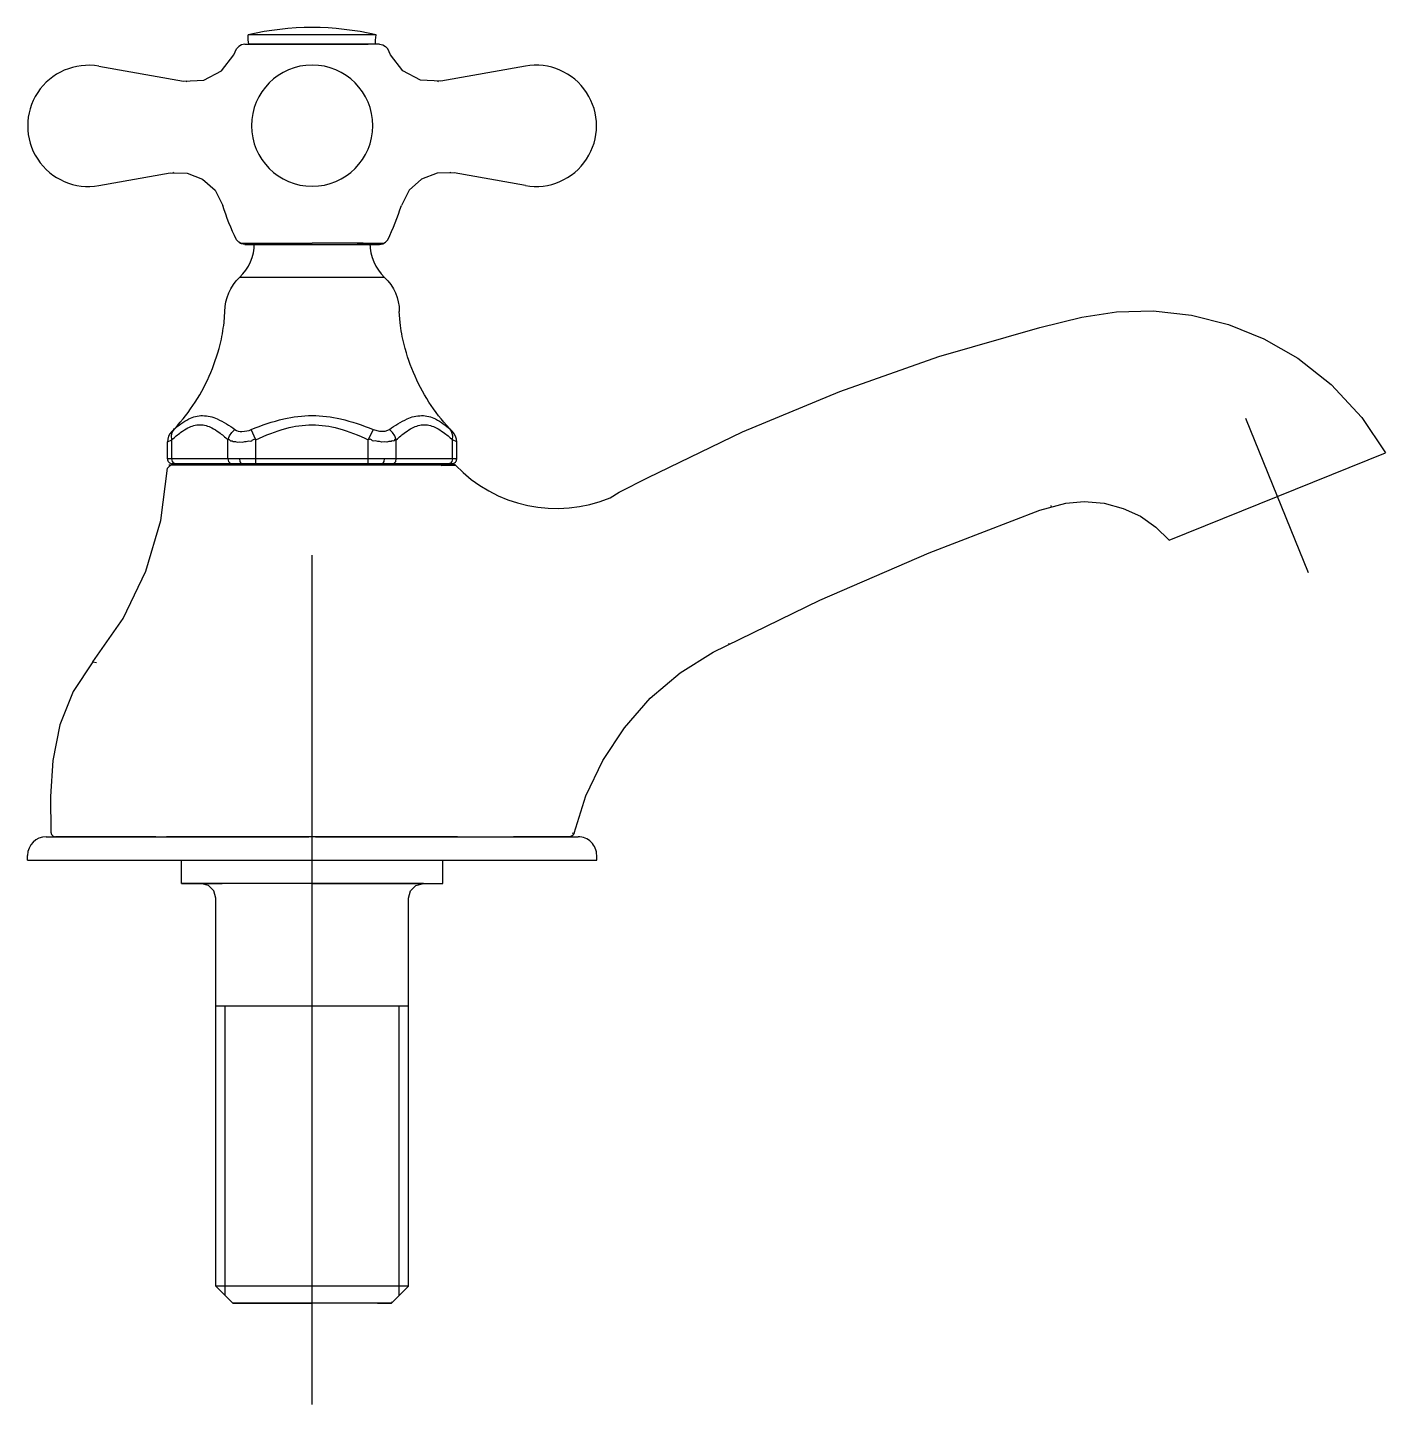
# Model space of a CAD drawing. Extents: x 99.908 to 100.068, y -0.01 to 0.152.
import ezdxf

# ---------------------------------------------------------------- set-up
doc = ezdxf.new("R2010")
doc.units = 0
doc.header["$LTSCALE"] = 0.2
doc.header["$MEASUREMENT"] = 0
doc.linetypes.add('AXES', pattern=[0.54, 0.3, -0.08, 0.08, -0.08])
doc.linetypes.add('CONTINU', pattern=[0])
doc.layers.get('0').update_dxf_attribs({"linetype": 'CONTINUOUS'})
doc.layers.add('DECA_EIXOS', color=5, linetype='AXES')

msp = doc.modelspace()

# ---------------------------------------------------------------- linework, layer by layer
at = {"linetype": 'CONTINU'}
for points in [[(99.9493, 0.15121, 0.115693), (99.93425, 0.15121)], [(99.91667, 0.14752, 1.19233), (99.91667, 0.13347)], [(99.94178, 0.14766, 1), (99.94178, 0.13338)], [(99.94178, 0.13338, 1), (99.94178, 0.14766)], [(99.96688, 0.13347, 1.192181), (99.96688, 0.14753)], [(99.93288, 0.12708, -0.043703), (99.93127, 0.13112)], [(99.95067, 0.12708, 0.043703), (99.95228, 0.13112)], [(99.93324, 0.12265, 0.207606), (99.93497, 0.12668)], [(99.94859, 0.12668, 0.207452), (99.95031, 0.12265)], [(99.93151, 0.11865, -0.205162), (99.93324, 0.12265)], [(99.95031, 0.12265, -0.205162), (99.95204, 0.11865)], [(99.92526, 0.10451, 0.090144), (99.92966, 0.11102, 0.043399), (99.93094, 0.11474, 0.032732), (99.93141, 0.11733), (99.93151, 0.11865)], [(99.9583, 0.10451, -0.090144), (99.95389, 0.11102, -0.043398), (99.95261, 0.11474, -0.032732), (99.95214, 0.11733), (99.95204, 0.11865)], [(99.92549, 0.10471, -0.07263), (99.92727, 0.10599, -0.114955), (99.92889, 0.10638, -0.103751), (99.93061, 0.10599, -0.056446), (99.93268, 0.10474)], [(99.93461, 0.10474, -0.04028), (99.93843, 0.10599, -0.056372), (99.94178, 0.10638)], [(99.94178, 0.10638, -0.056372), (99.94513, 0.10599, -0.040284), (99.94895, 0.10474)], [(99.95087, 0.10474, -0.056456), (99.95295, 0.10599, -0.103746), (99.95466, 0.10638, -0.114952), (99.95629, 0.10599, -0.071417), (99.95804, 0.10474)], [(99.92526, 0.10451, 0.196736), (99.92475, 0.10328)], [(99.92526, 0.10352, -0.027856), (99.92634, 0.10442, -0.042635), (99.92716, 0.10494, -0.120575), (99.92857, 0.1053, -0.120568), (99.92997, 0.10494, -0.042658), (99.9308, 0.10442, -0.027697), (99.93187, 0.10353)], [(99.93268, 0.10474, 0.157775), (99.93352, 0.10451, 0.094777), (99.93461, 0.10474)], [(99.93517, 0.10353, -0.04157), (99.93869, 0.10486, -0.067049), (99.94178, 0.1053)], [(99.94178, 0.1053, -0.067047), (99.94487, 0.10486, -0.041575), (99.94839, 0.10353)], [(99.95168, 0.10353, -0.027701), (99.95275, 0.10442, -0.042657), (99.95358, 0.10494, -0.120564), (99.95499, 0.1053, -0.120574), (99.95639, 0.10494, -0.042638), (99.95722, 0.10442, -0.027845), (99.9583, 0.10352)], [(99.9588, 0.10328, 0.196735), (99.9583, 0.10451)], [(99.93187, 0.10353), (99.93199, 0.10362), (99.93215, 0.10342), (99.93237, 0.10339, 0.095713), (99.9326, 0.10332), (99.93274, 0.10334), (99.93296, 0.10324), (99.93326, 0.10328), (99.93359, 0.10324), (99.93385, 0.10334), (99.93402, 0.10332), (99.93434, 0.10339, 0.106929), (99.93467, 0.10342, -0.08479), (99.93495, 0.10362), (99.93517, 0.10353)], [(99.95168, 0.10353), (99.95156, 0.10362), (99.9514, 0.10342, -0.164384), (99.95118, 0.10339, -0.095162), (99.95095, 0.10332), (99.95082, 0.10334), (99.95059, 0.10324), (99.95029, 0.10328), (99.94997, 0.10324), (99.94971, 0.10334), (99.94953, 0.10332), (99.94922, 0.10339), (99.94905, 0.10338), (99.94889, 0.10342, 0.084971), (99.9486, 0.10362), (99.94839, 0.10353)], [(99.92475, 0.10127, 0.414479), (99.9253, 0.10072)], [(99.95825, 0.10072, 0.415151), (99.9588, 0.10127)], [(99.95825, 0.10072, -0.203373), (99.95864, 0.10055)], [(99.95864, 0.10055, 0.309653), (99.97686, 0.09669)], [(99.91047, 0.05679, 0.414213), (99.90828, 0.05459)], [(99.97528, 0.05459, 0.414214), (99.97308, 0.05679)]]:
    msp.add_lwpolyline(points, format="xyb", dxfattribs=at)
for points in [[(99.9493, 0.15121), (99.93425, 0.15121)], [(99.93425, 0.15062), (99.93425, 0.15121)], [(99.94922, 0.1506), (99.9493, 0.15121)], [(99.93255, 0.14886), (99.93288, 0.14955)], [(99.93384, 0.15011), (99.93346, 0.15004), (99.93313, 0.14985), (99.93288, 0.14955)], [(99.93384, 0.15011), (99.93616, 0.15011)], [(99.93384, 0.15011), (99.93519, 0.15011)], [(99.93433, 0.15011), (99.93425, 0.15062)], [(99.94922, 0.15011), (99.93433, 0.15011)], [(99.93519, 0.15011), (99.94178, 0.15011)], [(99.93616, 0.15011), (99.9358, 0.15011)], [(99.93616, 0.15011), (99.94178, 0.15011)], [(99.93616, 0.15011), (99.93647, 0.15011)], [(99.94739, 0.15011), (99.94178, 0.15011)], [(99.94178, 0.15011), (99.94837, 0.15011)], [(99.94739, 0.15011), (99.94708, 0.15011)], [(99.94739, 0.15011), (99.94776, 0.15011)], [(99.94971, 0.15011), (99.94739, 0.15011)], [(99.94971, 0.15011), (99.94837, 0.15011)], [(99.94922, 0.15011), (99.94922, 0.1506)], [(99.94971, 0.15011), (99.95009, 0.15004), (99.95042, 0.14985), (99.95067, 0.14955)], [(99.95101, 0.14886), (99.95067, 0.14955)], [(99.92662, 0.14577), (99.92901, 0.14588), (99.93109, 0.14696), (99.93255, 0.14886)], [(99.95694, 0.14577), (99.95454, 0.14588), (99.95247, 0.14696), (99.95101, 0.14886)], [(99.91667, 0.14752), (99.92662, 0.14577)], [(99.96688, 0.14753), (99.95694, 0.14577)], [(99.92695, 0.14579), (99.92701, 0.14567)], [(99.9566, 0.14579), (99.95654, 0.14567)], [(99.91667, 0.13347), (99.92506, 0.13495)], [(99.92506, 0.13495), (99.92707, 0.13493), (99.92889, 0.13422), (99.93035, 0.13291), (99.93127, 0.13112)], [(99.92543, 0.13494), (99.9255, 0.13506)], [(99.9585, 0.13495), (99.95648, 0.13493), (99.95466, 0.13422), (99.95321, 0.13291), (99.95228, 0.13112)], [(99.95812, 0.13494), (99.95805, 0.13506)], [(99.96688, 0.13347), (99.9585, 0.13495)], [(99.93384, 0.12653), (99.93346, 0.1266), (99.93313, 0.12679), (99.93288, 0.12708)], [(99.93328, 0.12668), (99.93577, 0.12668)], [(99.93384, 0.12653), (99.93616, 0.12653)], [(99.9342, 0.12653), (99.93384, 0.12653)], [(99.9342, 0.12653), (99.94178, 0.12653)], [(99.93577, 0.12668), (99.94178, 0.12668)], [(99.93616, 0.12653), (99.9358, 0.12653)], [(99.94178, 0.12653), (99.93616, 0.12653)], [(99.93616, 0.12653), (99.93647, 0.12653)], [(99.94778, 0.12668), (99.94178, 0.12668)], [(99.94178, 0.12653), (99.94739, 0.12653)], [(99.94178, 0.12653), (99.94935, 0.12653)], [(99.94739, 0.12653), (99.94709, 0.12653)], [(99.94739, 0.12653), (99.94776, 0.12653)], [(99.94972, 0.12653), (99.94739, 0.12653)], [(99.94778, 0.12668), (99.95027, 0.12668)], [(99.94935, 0.12653), (99.94972, 0.12653)], [(99.94972, 0.12653), (99.9501, 0.1266), (99.95042, 0.12679), (99.95067, 0.12708)], [(99.95031, 0.12265), (99.93324, 0.12265)], [(100.02744, 0.11675), (100.0324, 0.11797), (100.03648, 0.11861), (100.0408, 0.11871), (100.04529, 0.11821), (100.04967, 0.11711), (100.05383, 0.11543), (100.05783, 0.11313), (100.06173, 0.11006), (100.06535, 0.10616), (100.06813, 0.102)], [(99.98132, 0.0991), (99.99246, 0.10448), (100.00388, 0.10923), (100.01556, 0.11332), (100.02744, 0.11675)], [(99.92526, 0.10352), (99.92522, 0.10399), (99.92531, 0.1044), (99.92559, 0.10485)], [(99.92526, 0.10451), (99.92549, 0.10471)], [(99.93187, 0.10353), (99.93204, 0.10399), (99.93232, 0.1044), (99.93268, 0.10474)], [(99.93517, 0.10353), (99.93461, 0.10474)], [(99.94895, 0.10474), (99.94839, 0.10353)], [(99.94895, 0.10474), (99.9497, 0.10453), (99.95036, 0.10454), (99.95087, 0.10474)], [(99.95168, 0.10353), (99.95151, 0.10399), (99.95123, 0.1044), (99.95087, 0.10474)], [(99.9583, 0.10352), (99.95833, 0.10399), (99.95824, 0.1044), (99.95797, 0.10485)], [(99.95804, 0.10474), (99.9583, 0.10451)], [(99.92475, 0.10328), (99.92526, 0.10352)], [(99.92475, 0.10127), (99.92475, 0.10328)], [(99.92526, 0.10127), (99.92526, 0.10352)], [(99.93187, 0.10127), (99.93187, 0.10353)], [(99.93517, 0.10072), (99.93517, 0.10353)], [(99.94839, 0.10072), (99.94839, 0.10353)], [(99.95168, 0.10127), (99.95168, 0.10353)], [(99.95829, 0.10127), (99.9583, 0.10352)], [(99.9588, 0.10328), (99.9583, 0.10352)], [(99.9588, 0.10127), (99.9588, 0.10328)], [(99.9588, 0.10127), (99.92475, 0.10127)], [(99.9253, 0.10072), (99.92475, 0.10019)], [(99.94178, 0.10056), (99.92492, 0.10056)], [(99.92574, 0.10072), (99.9255, 0.10079), (99.92533, 0.10099), (99.92526, 0.10127)], [(99.95825, 0.10072), (99.9253, 0.10072)], [(99.9275, 0.10072), (99.9253, 0.10072)], [(99.9253, 0.10072), (99.94178, 0.10072)], [(99.93187, 0.10127), (99.93194, 0.10099), (99.93211, 0.10079), (99.93235, 0.10072)], [(99.93354, 0.10072), (99.9334, 0.10079), (99.9333, 0.10099), (99.93326, 0.10127)], [(99.94178, 0.10072), (99.95825, 0.10072)], [(99.95864, 0.10055), (99.94178, 0.10056)], [(99.95001, 0.10072), (99.95015, 0.10079), (99.95025, 0.10099), (99.95029, 0.10127)], [(99.95121, 0.10072), (99.95145, 0.10079), (99.95162, 0.10099), (99.95168, 0.10127)], [(99.95605, 0.10072), (99.95825, 0.10072)], [(99.95698, 0.1005), (99.95864, 0.10055)], [(99.95829, 0.10127), (99.95823, 0.10099), (99.95805, 0.10079), (99.95781, 0.10072)], [(100.04268, 0.0917), (100.06813, 0.102)], [(99.91596, 0.07737), (99.91954, 0.08248), (99.92222, 0.08807), (99.92398, 0.09401), (99.92475, 0.10019)], [(99.97792, 0.09735), (99.98132, 0.0991)], [(99.97686, 0.09669), (99.97792, 0.09735)], [(100.02744, 0.09523), (100.03051, 0.09606), (100.03268, 0.09626), (100.035, 0.09607), (100.03726, 0.09546), (100.03928, 0.09452), (100.04111, 0.09324), (100.04268, 0.0917)], [(100.02881, 0.0956), (100.02878, 0.09578)], [(99.989, 0.07852), (100.00154, 0.08463), (100.01443, 0.09022), (100.02744, 0.09523)], [(99.99087, 0.07943), (99.99082, 0.07955)], [(99.97263, 0.05721), (99.97401, 0.06161), (99.976, 0.06578), (99.97854, 0.06963), (99.98158, 0.0731), (99.98509, 0.07609), (99.989, 0.07852)], [(99.91596, 0.07737), (99.91365, 0.07388), (99.91208, 0.06996), (99.91124, 0.06578), (99.91099, 0.06152), (99.91102, 0.05733)], [(99.91596, 0.07737), (99.91641, 0.0773)], [(99.91047, 0.05679), (99.92336, 0.05679)], [(99.91102, 0.05733), (99.9111, 0.05706), (99.9113, 0.05686), (99.91157, 0.05679)], [(99.91157, 0.05679), (99.92464, 0.05679)], [(99.91362, 0.05679), (99.91157, 0.05679)], [(99.92336, 0.05679), (99.91362, 0.05679)], [(99.91549, 0.05679), (99.9335, 0.05679)], [(99.92336, 0.05679), (99.9381, 0.05679)], [(99.94178, 0.05679), (99.92464, 0.05679)], [(99.9381, 0.05679), (99.9414, 0.05679)], [(99.95891, 0.05679), (99.94178, 0.05679)], [(99.94219, 0.05679), (99.96547, 0.05679)], [(99.94985, 0.05679), (99.96808, 0.05679)], [(99.95891, 0.05679), (99.95865, 0.05677)], [(99.95891, 0.05679), (99.97209, 0.05679)], [(99.96547, 0.05679), (99.97308, 0.05679)], [(99.97209, 0.05679), (99.96547, 0.05679)], [(99.97263, 0.05721), (99.97252, 0.05699), (99.97233, 0.05684), (99.97209, 0.05679)], [(99.97263, 0.05721), (99.97239, 0.05717)], [(99.90828, 0.05404), (99.90828, 0.05459)], [(99.90828, 0.05404), (99.97528, 0.05404)], [(99.9264, 0.0513), (99.9264, 0.05404)], [(99.95715, 0.0513), (99.95715, 0.05404)], [(99.97528, 0.05404), (99.97528, 0.05459)], [(99.9264, 0.0513), (99.92868, 0.0513)], [(99.94178, 0.0513), (99.9264, 0.0513)], [(99.92847, 0.0513), (99.93119, 0.0513)], [(99.93044, 0.04954), (99.93019, 0.05042), (99.92956, 0.05105), (99.92868, 0.0513)], [(99.94178, 0.0513), (99.92868, 0.0513)], [(99.94178, 0.0513), (99.95715, 0.0513)], [(99.95487, 0.0513), (99.94178, 0.0513)], [(99.95238, 0.0513), (99.95507, 0.0513)], [(99.95312, 0.04954), (99.95336, 0.05042), (99.95399, 0.05105), (99.95487, 0.0513)], [(99.95487, 0.0513), (99.95464, 0.05123)], [(99.95487, 0.0513), (99.95715, 0.0513)], [(99.93044, 0.00388), (99.93044, 0.04954)], [(99.95312, 0.00388), (99.95312, 0.04954)], [(99.95312, 0.03683), (99.93044, 0.03683)], [(99.93153, 0.00278), (99.93153, 0.03683)], [(99.95202, 0.00278), (99.95202, 0.03683)], [(99.95312, 0.00388), (99.95312, 0.0073)], [(99.93244, 0.00187), (99.93044, 0.00388)], [(99.94178, 0.00388), (99.93044, 0.00388)], [(99.95312, 0.00388), (99.94178, 0.00388)], [(99.95111, 0.00187), (99.95312, 0.00388)], [(99.95312, 0.00388), (99.95295, 0.00371)], [(99.93244, 0.00187), (99.93409, 0.00187)], [(99.94178, 0.00187), (99.93244, 0.00187)], [(99.9336, 0.00187), (99.93556, 0.00187)], [(99.93409, 0.00187), (99.94178, 0.00187)], [(99.95111, 0.00187), (99.94178, 0.00187)], [(99.94946, 0.00187), (99.95111, 0.00187)], [(99.95111, 0.00187), (99.95125, 0.00201)]]:
    msp.add_lwpolyline(points, dxfattribs=at)
at = {"layer": 'DECA_EIXOS'}
for points in [[(99.94178, -0.01006), (99.94178, 0.15208)], [(100.05167, 0.10608), (100.05902, 0.08791)]]:
    msp.add_lwpolyline(points, dxfattribs=at)

doc.saveas('drawing.dxf')
